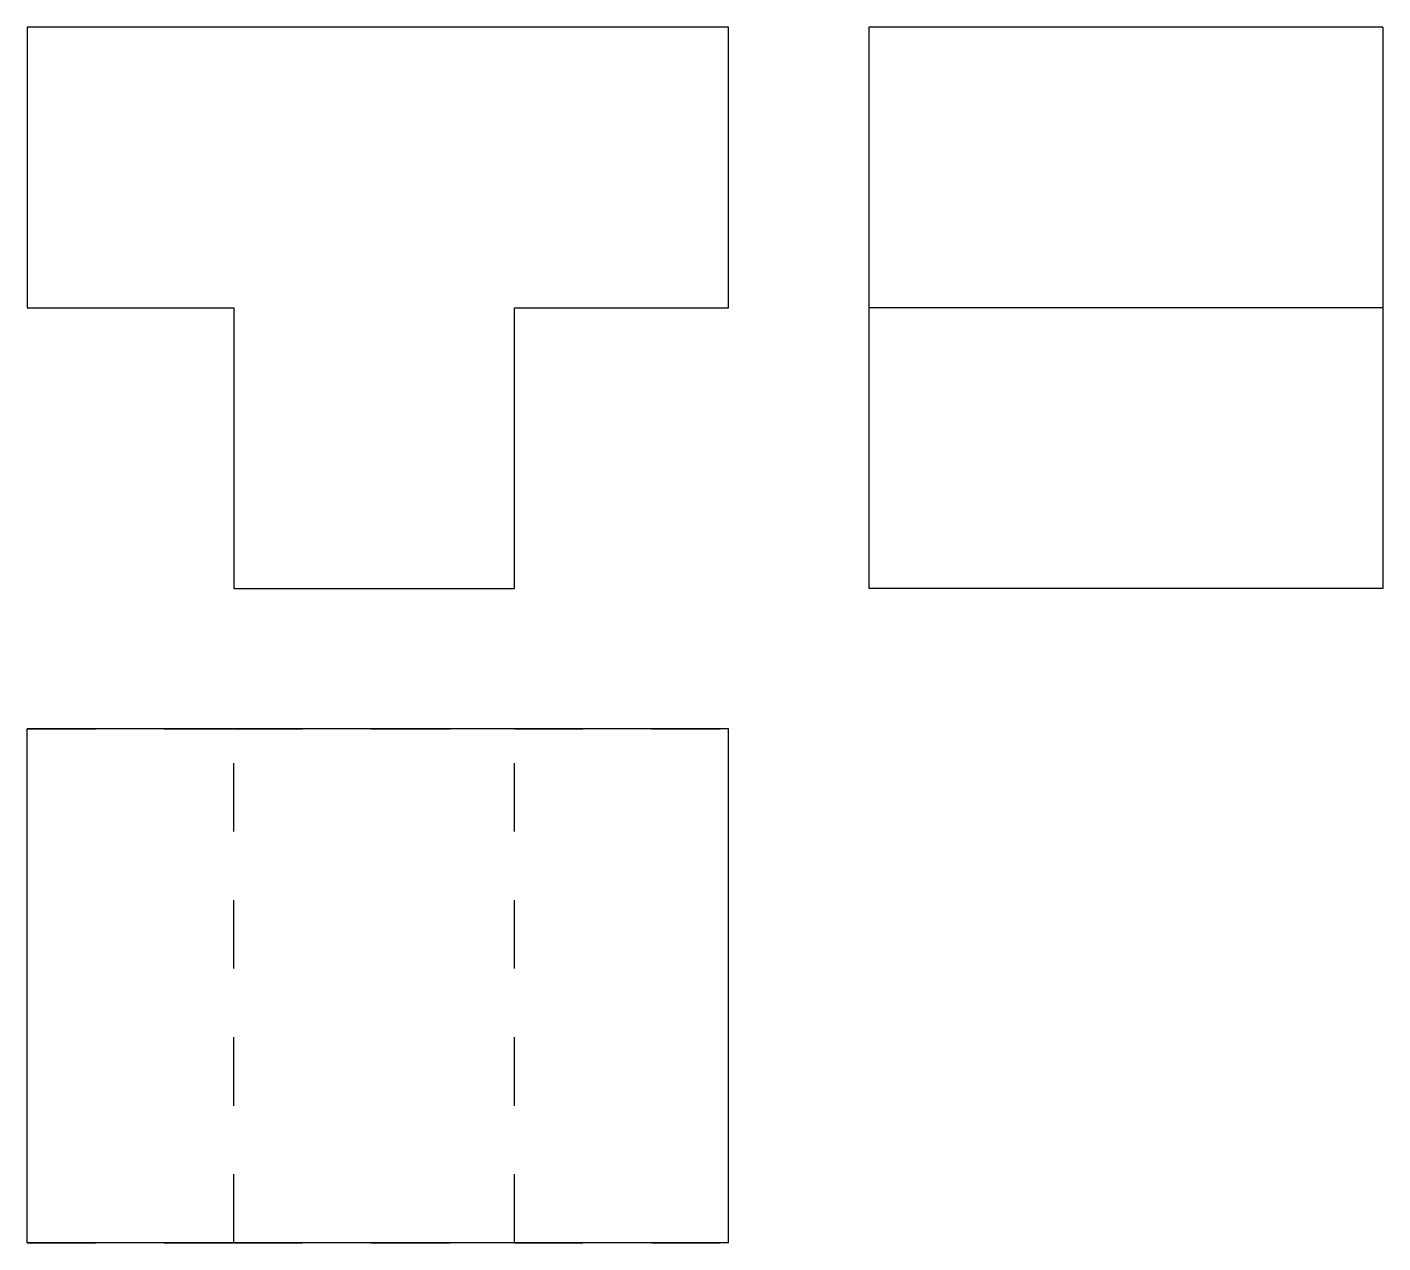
# Model space of a CAD drawing. Extents: x 0 to 1.98, y 0 to 1.77.
import ezdxf

# ---------------------------------------------------------------- set-up
doc = ezdxf.new("R2010")
doc.units = 0
doc.linetypes.add('HIDDEN', pattern=[0.051172, 0.034132, -0.01704])
for name, color, linetype in [('FRONT', 7, 'CONTINUOUS'), ('LEFT', 7, 'CONTINUOUS'), ('TOP', 7, 'CONTINUOUS'), ('TOP_HID', 7, 'HIDDEN')]:
    doc.layers.add(name, color=color, linetype=linetype)

msp = doc.modelspace()

# ---------------------------------------------------------------- linework, layer by layer
at = {"layer": 'FRONT'}
for p, q in [((0.517105, 1.773438), (0, 1.773438)), ((0, 1.773438), (0, 1.364062)), ((1.023438, 1.773438), (0.517105, 1.773438)), ((1.023438, 1.364062), (1.023438, 1.773438)), ((0, 1.364062), (0.301645, 1.364062)), ((0.301645, 1.364062), (0.301645, 0.954688)), ((0.71102, 0.954688), (0.71102, 1.364062)), ((0.71102, 1.364062), (1.023438, 1.364062)), ((0.301645, 0.954688), (0.517105, 0.954688)), ((0.517105, 0.954688), (0.71102, 0.954688))]:
    msp.add_line(p, q, dxfattribs=at)
at = {"layer": 'LEFT'}
for p, q in [((1.978125, 1.773438), (1.228125, 1.773438)), ((1.228125, 1.773438), (1.228125, 1.364062)), ((1.978125, 1.773438), (1.978125, 1.364063)), ((1.978125, 1.364063), (1.228125, 1.364062)), ((1.228125, 1.364062), (1.228125, 0.954688)), ((1.978125, 1.364063), (1.978125, 0.954688)), ((1.978125, 0.954688), (1.228125, 0.954688))]:
    msp.add_line(p, q, dxfattribs=at)
at = {"layer": 'TOP'}
for p, q in [((0.517105, 0.75), (0, 0.75)), ((0, 0), (0, 0.75)), ((1.023438, 0.75), (0.517105, 0.75)), ((1.023438, 0), (1.023438, 0.75)), ((0.517105, 0), (0, 0)), ((1.023438, 0), (0.517105, 0))]:
    msp.add_line(p, q, dxfattribs=at)
at = {"layer": 'TOP_HID', "linetype": 'HIDDEN'}
for p, q in [((0, 0.75), (0.301645, 0.75)), ((0.301645, 0), (0.301645, 0.75)), ((0.301645, 0), (0.301645, 0.75)), ((0.301645, 0.75), (0.517105, 0.75)), ((0.517105, 0.75), (0.71102, 0.75)), ((0.71102, 0), (0.71102, 0.75)), ((0.71102, 0), (0.71102, 0.75)), ((0.71102, 0.75), (1.023438, 0.75)), ((0, 0), (0.301645, 0)), ((0.301645, 0), (0.517105, 0)), ((0.517105, 0), (0.71102, 0)), ((0.71102, 0), (1.023438, 0))]:
    msp.add_line(p, q, dxfattribs=at)

doc.saveas('drawing.dxf')
